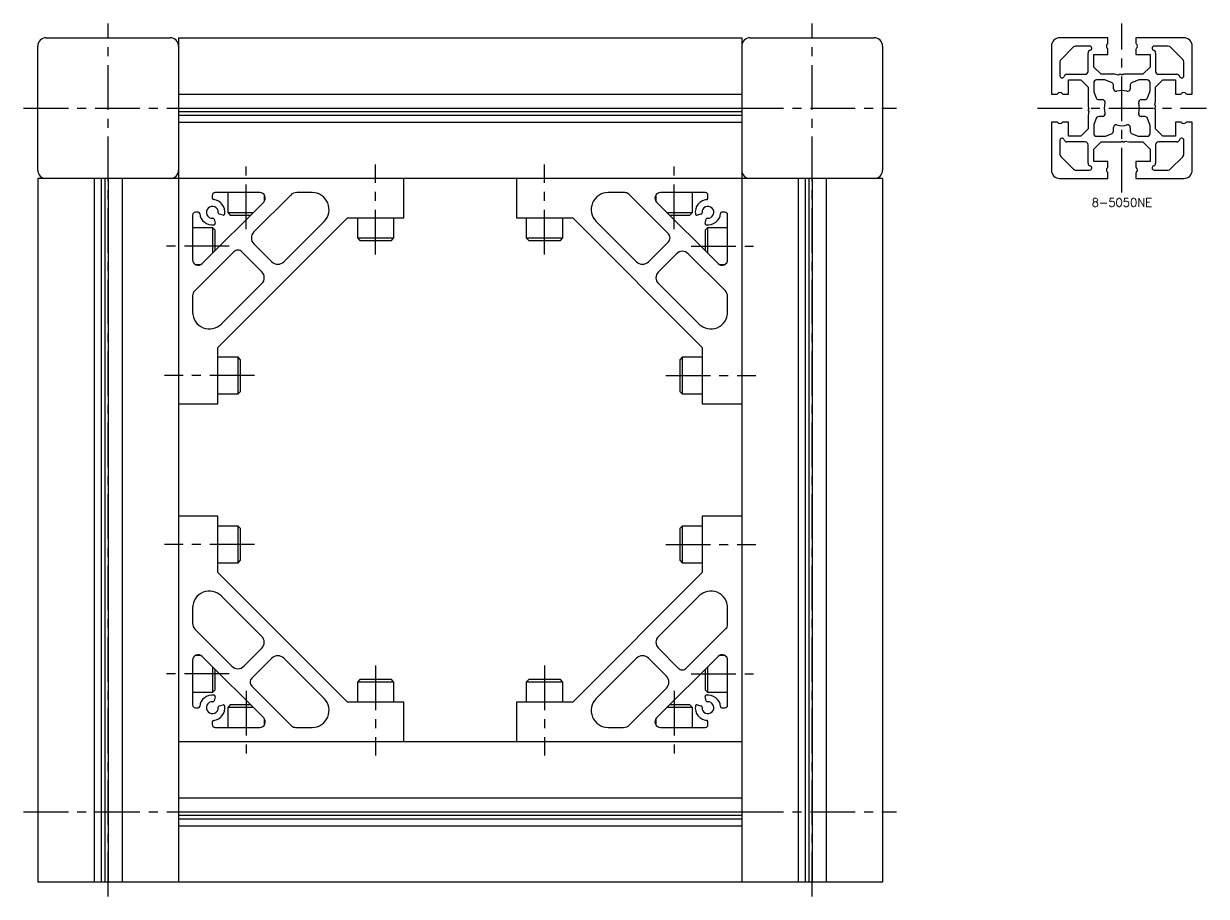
# Model space of a CAD drawing. Extents: x -5 to 1081, y -8 to 675.
# Drawn here: x 661 to 1081, y 5 to 315 of the extents above; entities that cross this region are included whole.
import ezdxf

# ---------------------------------------------------------------- set-up
doc = ezdxf.new("R2010")
doc.units = 0
doc.header["$LTSCALE"] = 0.5
doc.linetypes.add('CENTER', pattern=[50.8, 31.75, -6.35, 6.35, -6.35])
for name, color, linetype in [('MSM_CENTER', 1, 'CENTER'), ('MSM_CONTINUOUS', 7, 'CONTINUOUS'), ('MSM_PART_NUMBER', 7, 'CONTINUOUS')]:
    doc.layers.add(name, color=color, linetype=linetype)
doc.styles.get("Standard").update_dxf_attribs({"font": 'txt.shx', "height": 3, "bigfont": 'bigfont.shx'})

# ---------------------------------------------------------------- blocks, each defined once
blk = doc.blocks.new('*U10')
at = {"layer": 'MSM_PART_NUMBER'}
blk.add_text('8-5050NE', height=3, dxfattribs=at).set_placement((1040.26, 249.97))

msp = doc.modelspace()

# ---------------------------------------------------------------- linework, layer by layer
at = {"layer": 'MSM_CENTER'}
for p, q in [((691, 5), (691, 315)), ((941, 5), (941, 315)), ((1051, 255), (1051, 315)), ((661, 285), (971, 285)), ((1021, 285), (1081, 285)), ((740, 242), (740, 265)), ((786, 233), (786, 265)), ((846, 233), (846, 265)), ((892, 242), (892, 265)), ((734, 236), (711, 236)), ((898, 236), (921, 236)), ((743, 190), (711, 190)), ((889, 190), (921, 190)), ((743, 130), (711, 130)), ((889, 130), (921, 130)), ((734, 84), (711, 84)), ((786, 87), (786, 55)), ((846, 87), (846, 55)), ((898, 84), (921, 84)), ((740, 78), (740, 55)), ((892, 78), (892, 55)), ((661, 35), (971, 35))]:
    msp.add_line(p, q, dxfattribs=at)
at = {"layer": 'MSM_CONTINUOUS'}
for p, q in [((666, 263), (666, 307)), ((669, 310), (713, 310)), ((716, 310), (716, 10)), ((716, 310), (916, 310)), ((916, 310), (916, 10)), ((919, 310), (963, 310)), ((966, 307), (966, 263)), ((1026, 307), (1026, 290)), ((1046, 310), (1029, 310)), ((1033.82, 306.71), (1029.29, 302.18)), ((1039.55, 307), (1034.52, 307)), ((1046, 308.07), (1046, 310)), ((1073, 310), (1056, 310)), ((1056, 310), (1056, 308.07)), ((1067.48, 307), (1062.45, 307)), ((1072.71, 302.18), (1068.18, 306.71)), ((1076, 290), (1076, 307)), ((1039, 298), (1039, 304.56)), ((1041, 299.6), (1041, 304)), ((1041, 304), (1046, 304)), ((1046, 304), (1046, 305.93)), ((1056, 305.93), (1056, 304)), ((1056, 304), (1061, 304)), ((1061, 304), (1061, 299.6)), ((1063, 304.56), (1063, 298)), ((1029, 301.48), (1029, 296.45)), ((1043.6, 297), (1041, 299.6)), ((1061, 299.6), (1058.4, 297)), ((1073, 296.45), (1073, 301.48)), ((1031.44, 297), (1038, 297)), ((1032, 290), (1032, 295)), ((1032, 295), (1036.4, 295)), ((1036.4, 295), (1039, 292.4)), ((1041, 294), (1041, 291.18)), ((1044.82, 295), (1042, 295)), ((1048.5, 297), (1043.6, 297)), ((1047.34, 294.15), (1045.17, 294.94)), ((1049.78, 296.75), (1048.5, 297)), ((1050.1, 296.93), (1049.78, 296.75)), ((1051, 296.7), (1050.6, 296.93)), ((1051.4, 296.93), (1051, 296.7)), ((1058.4, 297), (1051.65, 297)), ((1056.83, 294.94), (1054.66, 294.15)), ((1060, 295), (1057.18, 295)), ((1061, 291.18), (1061, 294)), ((1063, 292.4), (1065.6, 295)), ((1064, 297), (1070.56, 297)), ((1065.6, 295), (1070, 295)), ((1070, 295), (1070, 290)), ((716, 290), (916, 290)), ((1026, 290), (1027.93, 290)), ((1030.07, 290), (1032, 290)), ((1039, 292.4), (1039, 285.65)), ((1041.06, 290.83), (1041.85, 288.66)), ((1048, 291.9), (1048, 293.21)), ((1054, 293.21), (1054, 291.9)), ((1060.15, 288.66), (1060.94, 290.83)), ((1063, 287.5), (1063, 292.4)), ((1070, 290), (1071.93, 290)), ((1074.07, 290), (1076, 290)), ((1042.79, 288), (1044.1, 288)), ((1057.9, 288), (1059.21, 288)), ((1062.75, 286.22), (1063, 287.5)), ((1062.93, 285.9), (1062.75, 286.22)), ((716, 285), (916, 285)), ((716, 283.78), (916, 283.78)), ((716, 282.5), (916, 282.5)), ((1039.25, 283.78), (1039, 282.5)), ((1039, 282.5), (1039, 277.6)), ((1039.07, 285.4), (1039.3, 285)), ((1039.3, 285), (1039.07, 284.6)), ((1039.07, 284.1), (1039.25, 283.78)), ((1044.1, 282), (1042.79, 282)), ((1059.21, 282), (1057.9, 282)), ((1062.7, 285), (1062.93, 285.4)), ((1062.93, 284.6), (1062.7, 285)), ((1063, 277.6), (1063, 284.35)), ((716, 280), (916, 280)), ((1027.93, 280), (1026, 280)), ((1026, 280), (1026, 263)), ((1032, 280), (1030.07, 280)), ((1032, 275), (1032, 280)), ((1039, 277.6), (1036.4, 275)), ((1041, 278.82), (1041, 276)), ((1041.85, 281.34), (1041.06, 279.17)), ((1048, 276.79), (1048, 278.1)), ((1054, 278.1), (1054, 276.79)), ((1060.94, 279.17), (1060.15, 281.34)), ((1061, 276), (1061, 278.82)), ((1065.6, 275), (1063, 277.6)), ((1071.93, 280), (1070, 280)), ((1070, 280), (1070, 275)), ((1076, 280), (1074.07, 280)), ((1076, 263), (1076, 280)), ((1029, 273.55), (1029, 268.52)), ((1038, 273), (1031.44, 273)), ((1036.4, 275), (1032, 275)), ((1041, 270.4), (1043.6, 273)), ((1042, 275), (1044.82, 275)), ((1043.6, 273), (1050.35, 273)), ((1045.17, 275.06), (1047.34, 275.85)), ((1050.6, 273.07), (1051, 273.3)), ((1051, 273.3), (1051.4, 273.07)), ((1051.9, 273.07), (1052.22, 273.25)), ((1052.22, 273.25), (1053.5, 273)), ((1053.5, 273), (1058.4, 273)), ((1054.66, 275.85), (1056.83, 275.06)), ((1057.18, 275), (1060, 275)), ((1058.4, 273), (1061, 270.4)), ((1070.56, 273), (1064, 273)), ((1070, 275), (1065.6, 275)), ((1073, 268.52), (1073, 273.55)), ((1039, 265.44), (1039, 272)), ((1041, 266), (1041, 270.4)), ((1061, 270.4), (1061, 266)), ((1063, 272), (1063, 265.44)), ((1029.29, 267.82), (1033.82, 263.29)), ((1046, 266), (1041, 266)), ((1046, 264.07), (1046, 266)), ((1061, 266), (1056, 266)), ((1056, 266), (1056, 264.07)), ((1068.18, 263.29), (1072.71, 267.82)), ((1034.52, 263), (1039.55, 263)), ((1046, 260), (1046, 261.93)), ((1056, 261.93), (1056, 260)), ((1062.45, 263), (1067.48, 263)), ((966, 260), (666, 260)), ((666, 260), (666, 10)), ((686, 260), (686, 10)), ((688.5, 260), (688.5, 10)), ((689.78, 260), (689.78, 10)), ((691, 260), (691, 10)), ((696, 260), (696, 10)), ((796, 246), (796, 260)), ((836, 260), (836, 246)), ((936, 260), (936, 10)), ((938.5, 260), (938.5, 10)), ((939.78, 260), (939.78, 10)), ((941, 260), (941, 10)), ((946, 260), (946, 10)), ((966, 260), (966, 10)), ((1029, 260), (1046, 260)), ((1056, 260), (1073, 260)), ((728, 254), (728, 252.97)), ((744.82, 255), (729, 255)), ((733.5, 255), (733.5, 247.87)), ((755.84, 254.12), (742.75, 241.03)), ((746.5, 251.91), (746.5, 254.09)), ((763.45, 255), (757.96, 255)), ((874.45, 255), (868.55, 255)), ((889.96, 240.32), (875.86, 254.41)), ((885.5, 254.09), (885.5, 251.91)), ((903, 255), (887.18, 255)), ((898.5, 247.87), (898.5, 255)), ((904, 252.97), (904, 254)), ((723.03, 248), (722, 248)), ((724.41, 229.76), (746.24, 251.59)), ((733.5, 247.87), (734.37, 247)), ((733.5, 247.87), (742.52, 247.87)), ((885.76, 251.59), (907.59, 229.76)), ((889.48, 247.87), (898.5, 247.87)), ((897.63, 247), (898.5, 247.87)), ((910, 248), (908.97, 248)), ((721, 247), (721, 231.18)), ((728.66, 245.54), (729.03, 244.17)), ((730, 199.99), (776.01, 246)), ((731.83, 246.97), (730.46, 247.34)), ((734.37, 247), (741.65, 247)), ((753.36, 230.42), (767.69, 244.76)), ((776.01, 246), (796, 246)), ((779.5, 246), (779.5, 238.87)), ((792.5, 238.87), (792.5, 246)), ((836, 246), (855.99, 246)), ((839.5, 246), (839.5, 238.87)), ((852.5, 238.87), (852.5, 246)), ((855.99, 246), (902, 199.99)), ((864.31, 244.76), (878.64, 230.42)), ((890.35, 247), (897.63, 247)), ((901.54, 247.34), (900.17, 246.97)), ((902.97, 244.17), (903.34, 245.54)), ((911, 231.18), (911, 247)), ((728.13, 242.5), (721, 242.5)), ((729, 241.63), (728.13, 242.5)), ((728.13, 233.48), (728.13, 242.5)), ((729, 234.35), (729, 241.63)), ((903.87, 242.5), (903, 241.63)), ((903, 241.63), (903, 234.35)), ((911, 242.5), (903.87, 242.5)), ((903.87, 242.5), (903.87, 233.48)), ((742.75, 236.79), (749.11, 230.42)), ((779.5, 238.87), (780.37, 238)), ((779.5, 238.87), (792.5, 238.87)), ((780.37, 238), (791.63, 238)), ((791.63, 238), (792.5, 238.87)), ((839.5, 238.87), (840.37, 238)), ((839.5, 238.87), (852.5, 238.87)), ((840.37, 238), (851.63, 238)), ((851.63, 238), (852.5, 238.87)), ((882.89, 230.42), (889.96, 237.49)), ((735.68, 233.96), (721.59, 219.86)), ((745.58, 226.89), (738.51, 233.96)), ((892.79, 233.25), (886.42, 226.89)), ((910.12, 220.16), (897.03, 233.25)), ((721.91, 229.5), (724.09, 229.5)), ((907.91, 229.5), (910.09, 229.5)), ((731.24, 208.31), (745.58, 222.64)), ((886.42, 222.64), (900.76, 208.31)), ((721, 218.45), (721, 212.55)), ((911, 212.55), (911, 218.04)), ((730, 180), (730, 199.99)), ((902, 199.99), (902, 180)), ((737.13, 196.5), (730, 196.5)), ((738, 195.63), (737.13, 196.5)), ((737.13, 183.5), (737.13, 196.5)), ((738, 184.37), (738, 195.63)), ((894.87, 196.5), (894, 195.63)), ((894, 195.63), (894, 184.37)), ((902, 196.5), (894.87, 196.5)), ((894.87, 196.5), (894.87, 183.5)), ((730, 183.5), (737.13, 183.5)), ((737.13, 183.5), (738, 184.37)), ((894, 184.37), (894.87, 183.5)), ((894.87, 183.5), (902, 183.5)), ((716, 180), (730, 180)), ((902, 180), (916, 180)), ((730, 140), (716, 140)), ((730, 120.01), (730, 140)), ((916, 140), (902, 140)), ((902, 140), (902, 120.01)), ((737.13, 136.5), (730, 136.5)), ((738, 135.63), (737.13, 136.5)), ((737.13, 123.5), (737.13, 136.5)), ((738, 124.37), (738, 135.63)), ((894.87, 136.5), (894, 135.63)), ((894, 135.63), (894, 124.37)), ((902, 136.5), (894.87, 136.5)), ((894.87, 136.5), (894.87, 123.5)), ((730, 123.5), (737.13, 123.5)), ((737.13, 123.5), (738, 124.37)), ((894, 124.37), (894.87, 123.5)), ((894.87, 123.5), (902, 123.5)), ((776.01, 74), (730, 120.01)), ((902, 120.01), (855.99, 74)), ((745.58, 97.36), (731.24, 111.69)), ((900.76, 111.69), (886.42, 97.36)), ((721, 107.45), (721, 101.96)), ((911, 101.55), (911, 107.45)), ((721.88, 99.84), (734.97, 86.75)), ((896.32, 86.04), (910.41, 100.14)), ((739.21, 86.75), (745.58, 93.11)), ((886.42, 93.11), (893.49, 86.04)), ((721, 88.82), (721, 73)), ((724.09, 90.5), (721.91, 90.5)), ((746.24, 68.41), (724.41, 90.24)), ((749.11, 89.58), (742.04, 82.51)), ((767.69, 75.24), (753.36, 89.58)), ((878.64, 89.58), (864.31, 75.24)), ((889.25, 83.21), (882.89, 89.58)), ((907.59, 90.24), (885.76, 68.41)), ((910.09, 90.5), (907.91, 90.5)), ((911, 73), (911, 88.82)), ((728.13, 77.5), (728.13, 86.52)), ((729, 78.37), (729, 85.65)), ((903, 85.65), (903, 78.37)), ((903.87, 86.52), (903.87, 77.5)), ((780.37, 82), (779.5, 81.13)), ((779.5, 81.13), (779.5, 74)), ((792.5, 81.13), (779.5, 81.13)), ((791.63, 82), (780.37, 82)), ((792.5, 81.13), (791.63, 82)), ((792.5, 74), (792.5, 81.13)), ((840.37, 82), (839.5, 81.13)), ((839.5, 81.13), (839.5, 74)), ((852.5, 81.13), (839.5, 81.13)), ((851.63, 82), (840.37, 82)), ((852.5, 81.13), (851.63, 82)), ((852.5, 74), (852.5, 81.13)), ((721, 77.5), (728.13, 77.5)), ((728.13, 77.5), (729, 78.37)), ((729.03, 75.83), (728.66, 74.46)), ((742.04, 79.68), (756.14, 65.59)), ((876.16, 65.88), (889.25, 78.97)), ((903.34, 74.46), (902.97, 75.83)), ((903, 78.37), (903.87, 77.5)), ((903.87, 77.5), (911, 77.5)), ((722, 72), (723.03, 72)), ((730.46, 72.66), (731.83, 73.03)), ((734.37, 73), (733.5, 72.13)), ((733.5, 72.13), (733.5, 65)), ((742.52, 72.13), (733.5, 72.13)), ((741.65, 73), (734.37, 73)), ((796, 74), (776.01, 74)), ((796, 60), (796, 74)), ((836, 74), (836, 60)), ((855.99, 74), (836, 74)), ((898.5, 72.13), (889.48, 72.13)), ((897.63, 73), (890.35, 73)), ((898.5, 72.13), (897.63, 73)), ((898.5, 65), (898.5, 72.13)), ((900.17, 73.03), (901.54, 72.66)), ((908.97, 72), (910, 72)), ((746.5, 65.91), (746.5, 68.09)), ((885.5, 68.09), (885.5, 65.91)), ((728, 67.03), (728, 66)), ((729, 65), (744.82, 65)), ((757.55, 65), (763.45, 65)), ((868.55, 65), (874.04, 65)), ((887.18, 65), (903, 65)), ((904, 66), (904, 67.03)), ((716, 60), (916, 60)), ((716, 40), (916, 40)), ((716, 35), (916, 35)), ((716, 33.78), (916, 33.78)), ((716, 32.5), (916, 32.5)), ((716, 30), (916, 30)), ((966, 10), (666, 10))]:
    msp.add_line(p, q, dxfattribs=at)
for centre, radius, start, end in [((669, 307), 3, 90, 180), ((713, 307), 3, 0, 90), ((919, 307), 3, 90, 180), ((963, 307), 3, 0, 90), ((1029, 307), 3, 90, 180), ((1034.52, 306), 1, 90, 135), ((1039.55, 306.25), 0.75, 284.9006, 90), ((1046.5, 307), 1, 130.0052, 229.9948), ((1045.6, 308.07), 0.4, 310.0052, 0), ((1056.4, 308.07), 0.4, 180, 229.9948), ((1055.5, 307), 1, 310.0052, 49.9948), ((1062.45, 306.25), 0.75, 90, 255.0994), ((1067.48, 306), 1, 45, 90), ((1073, 307), 3, 0, 90), ((1040, 304.56), 1, 104.9006, 180), ((1045.6, 305.93), 0.4, 0, 49.9948), ((1056.4, 305.93), 0.4, 130.0052, 180), ((1062, 304.56), 1, 0, 75.0994), ((1030, 301.48), 1, 135, 180), ((1072, 301.48), 1, 0, 45), ((1029.75, 296.45), 0.75, 180, 345.0994), ((1031.44, 296), 1, 90, 165.0994), ((1038, 298), 1, 270, 0), ((1042, 294), 1, 90, 180), ((1044.82, 294), 1, 70, 90), ((1047, 293.21), 1, 0, 70), ((1050.35, 296.5), 0.5, 60, 120), ((1051.65, 296.5), 0.5, 90, 120), ((1055, 293.21), 1, 110, 180), ((1057.18, 294), 1, 90, 110), ((1060, 294), 1, 0, 90), ((1064, 298), 1, 180, 270), ((1070.56, 296), 1, 14.9006, 90), ((1072.25, 296.45), 0.75, 194.9006, 0), ((1027.93, 290.4), 0.4, 270, 319.9948), ((1029, 289.5), 1, 40.0052, 139.9948), ((1030.07, 290.4), 0.4, 220.0052, 270), ((1042, 291.18), 1, 180, 200), ((1048.95, 291.9), 0.95, 180, 286.5422), ((1051, 285), 6.25, 73.4578, 106.5422), ((1053.05, 291.9), 0.95, 253.4578, 0), ((1060, 291.18), 1, 340, 0), ((1071.93, 290.4), 0.4, 270, 319.9948), ((1073, 289.5), 1, 40.0052, 139.9948), ((1074.07, 290.4), 0.4, 220.0052, 270), ((1039.5, 285.65), 0.5, 180, 210), ((1042.79, 289), 1, 200, 270), ((1044.1, 287.05), 0.95, 343.4578, 90), ((1051, 285), 6.25, 163.4578, 196.5422), ((1057.9, 287.05), 0.95, 90, 196.5422), ((1051, 285), 6.25, 343.4578, 16.5422), ((1059.21, 289), 1, 270, 340), ((1062.5, 285.65), 0.5, 330, 30), ((1039.5, 284.35), 0.5, 150, 210), ((1042.79, 281), 1, 90, 160), ((1044.1, 282.95), 0.95, 270, 16.5422), ((1057.9, 282.95), 0.95, 163.4578, 270), ((1059.21, 281), 1, 20, 90), ((1062.5, 284.35), 0.5, 0, 30), ((1027.93, 279.6), 0.4, 40.0052, 90), ((1029, 280.5), 1, 220.0052, 319.9948), ((1030.07, 279.6), 0.4, 90, 139.9948), ((1042, 278.82), 1, 160, 180), ((1048.95, 278.1), 0.95, 73.4578, 180), ((1051, 285), 6.25, 253.4578, 286.5422), ((1053.05, 278.1), 0.95, 0, 106.5422), ((1060, 278.82), 1, 0, 20), ((1071.93, 279.6), 0.4, 40.0052, 90), ((1073, 280.5), 1, 220.0052, 319.9948), ((1074.07, 279.6), 0.4, 90, 139.9948), ((1029.75, 273.55), 0.75, 14.9006, 180), ((1031.44, 274), 1, 194.9006, 270), ((1042, 276), 1, 180, 270), ((1044.82, 276), 1, 270, 290), ((1047, 276.79), 1, 290, 0), ((1050.35, 273.5), 0.5, 270, 300), ((1051.65, 273.5), 0.5, 240, 300), ((1055, 276.79), 1, 180, 250), ((1057.18, 276), 1, 250, 270), ((1060, 276), 1, 270, 0), ((1064, 272), 1, 90, 180), ((1070.56, 274), 1, 270, 345.0994), ((1072.25, 273.55), 0.75, 0, 165.0994), ((1038, 272), 1, 0, 90), ((1030, 268.52), 1, 180, 225), ((1040, 265.44), 1, 180, 255.0994), ((1062, 265.44), 1, 284.9006, 0), ((1072, 268.52), 1, 315, 0), ((669, 263), 3, 180, 270), ((713, 263), 3, 270, 0), ((919, 263), 3, 180, 270), ((963, 263), 3, 270, 0), ((1029, 263), 3, 180, 270), ((1034.52, 264), 1, 225, 270), ((1039.55, 263.75), 0.75, 270, 75.0994), ((1046.5, 263), 1, 130.0052, 229.9948), ((1045.6, 264.07), 0.4, 310.0052, 0), ((1045.6, 261.93), 0.4, 0, 49.9948), ((1056.4, 264.07), 0.4, 180, 229.9948), ((1056.4, 261.93), 0.4, 130.0052, 180), ((1055.5, 263), 1, 310.0052, 49.9948), ((1062.45, 263.75), 0.75, 104.9006, 270), ((1067.48, 264), 1, 270, 315), ((1073, 263), 3, 270, 0), ((729, 254), 1, 90, 180), ((728.5, 252.97), 0.5, 180, 264.2608), ((728, 248), 4.5, 352.181, 84.2608), ((744.82, 253), 2, 315, 90), ((757.96, 252), 3, 90, 135), ((763.45, 249), 6, 315, 90), ((868.55, 249), 6, 90, 225), ((874.45, 253), 2, 45, 90), ((887.18, 253), 2, 90, 225), ((904, 248), 4.5, 95.7392, 187.8202), ((903, 254), 1, 0, 90), ((903.5, 252.97), 0.5, 275.7392, 0), ((722, 247), 1, 90, 180), ((723.03, 247.5), 0.5, 5.7392, 90), ((728, 248), 2.1, 356.087, 273.9131), ((730.59, 247.82), 0.5, 176.0869, 255.0017), ((901.41, 247.82), 0.5, 285.0017, 3.9131), ((904, 248), 2.1, 266.087, 183.9131), ((908.97, 247.5), 0.5, 90, 174.2608), ((910, 247), 1, 0, 90), ((728, 248), 4.5, 185.7392, 277.8202), ((728.18, 245.41), 0.5, 15.0017, 93.9131), ((728.54, 244.04), 0.5, 277.8202, 15.0017), ((731.96, 247.46), 0.5, 255.0017, 352.181), ((900.04, 247.46), 0.5, 187.8202, 285.0017), ((903.46, 244.04), 0.5, 165.0017, 262.181), ((903.82, 245.41), 0.5, 86.0869, 165.0017), ((904, 248), 4.5, 262.181, 354.2608), ((744.87, 238.91), 3, 135, 224.9997), ((888.54, 238.91), 2, 314.9997, 45), ((723, 231.18), 2, 180, 315), ((737.09, 232.54), 2, 44.9997, 135), ((894.91, 231.13), 3, 45, 134.9997), ((909, 231.18), 2, 225, 0), ((743.46, 224.76), 3, 315, 44.9997), ((751.24, 232.54), 3, 224.9997, 315), ((880.76, 232.54), 3, 225, 314.9997), ((888.54, 224.76), 3, 134.9997, 225), ((723, 218.45), 2, 135, 180), ((908, 218.04), 3, 0, 45), ((727, 212.55), 6, 180, 315), ((905, 212.55), 6, 225, 0), ((727, 107.45), 6, 45, 180), ((905, 107.45), 6, 360, 135), ((724, 101.96), 3, 180, 225), ((909, 101.55), 2, 315, 0), ((743.46, 95.24), 3, 314.9997, 45), ((888.54, 95.24), 3, 135, 224.9997), ((723, 88.82), 2, 45, 180), ((751.24, 87.46), 3, 45, 134.9997), ((880.76, 87.46), 3, 44.9997, 135), ((909, 88.82), 2, 0, 135), ((737.09, 88.87), 3, 225, 314.9997), ((894.91, 87.46), 2, 224.9997, 315), ((743.46, 81.09), 2, 134.9997, 225), ((887.13, 81.09), 3, 315, 44.9997), ((728, 72), 4.5, 82.181, 174.2608), ((728.54, 75.96), 0.5, 345.0017, 82.181), ((903.46, 75.96), 0.5, 97.8202, 195.0017), ((904, 72), 4.5, 5.7392, 97.8202), ((722, 73), 1, 180, 270), ((723.03, 72.5), 0.5, 270, 354.2608), ((728, 72), 2.1, 86.087, 3.9131), ((728.18, 74.59), 0.5, 266.0869, 345.0017), ((728, 72), 4.5, 275.7392, 7.8202), ((730.59, 72.18), 0.5, 105.0017, 183.9131), ((731.96, 72.54), 0.5, 7.8202, 105.0017), ((763.45, 71), 6, 270, 45), ((868.55, 71), 6, 135, 270), ((904, 72), 4.5, 172.181, 264.2608), ((900.04, 72.54), 0.5, 75.0017, 172.181), ((901.41, 72.18), 0.5, 356.0869, 75.0017), ((904, 72), 2.1, 176.087, 93.9131), ((903.82, 74.59), 0.5, 195.0017, 273.9131), ((908.97, 72.5), 0.5, 185.7392, 270), ((910, 73), 1, 270, 0), ((728.5, 67.03), 0.5, 95.7392, 180), ((744.82, 67), 2, 270, 45), ((887.18, 67), 2, 135, 270), ((903.5, 67.03), 0.5, 0, 84.2608), ((729, 66), 1, 180, 270), ((757.55, 67), 2, 225, 270), ((874.04, 68), 3, 270, 315), ((903, 66), 1, 270, 0)]:
    msp.add_arc(centre, radius, start, end, dxfattribs=at)

# ---------------------------------------------------------------- block references
msp.add_blockref('*U10', (0, 0), dxfattribs=at)

doc.saveas('drawing.dxf')
